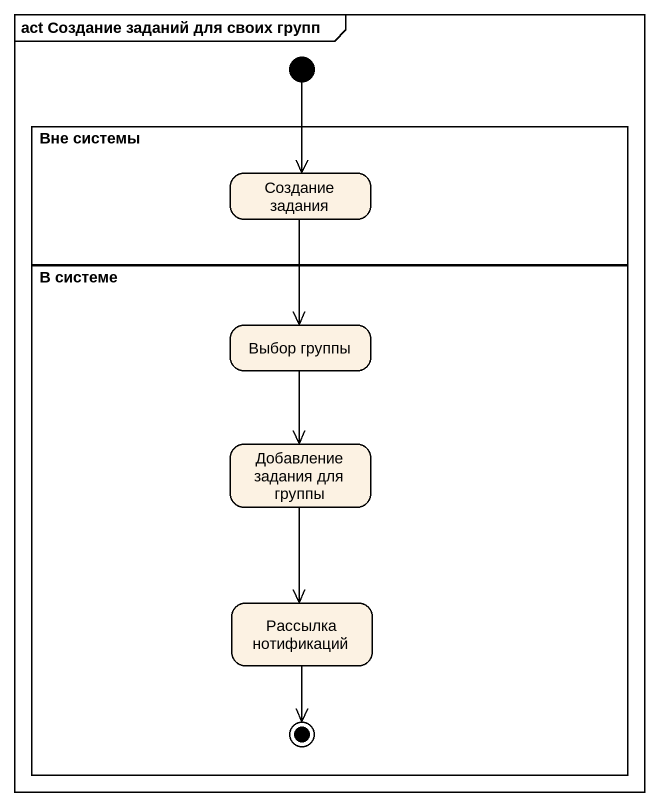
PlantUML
@startuml
mainframe act Создание заданий для своих групп
hide empty description
state initial1 <<start>>
state "Вне системы" as Вне_системы <<partition>> {
  state "Создание задания" as Создание_задания
}
state "В системе" as В_системе <<partition>> {
  state "Выбор группы" as Выбор_группы
  state "Добавление задания для группы" as Добавление_задания_для
  state "Рассылка нотификаций" as Рассылка_нотификаций
  Рассылка_нотификаций --> [*]
}
initial1 --> Создание_задания
Создание_задания --> Выбор_группы
Выбор_группы --> Добавление_задания_для
Добавление_задания_для --> Рассылка_нотификаций
@enduml
